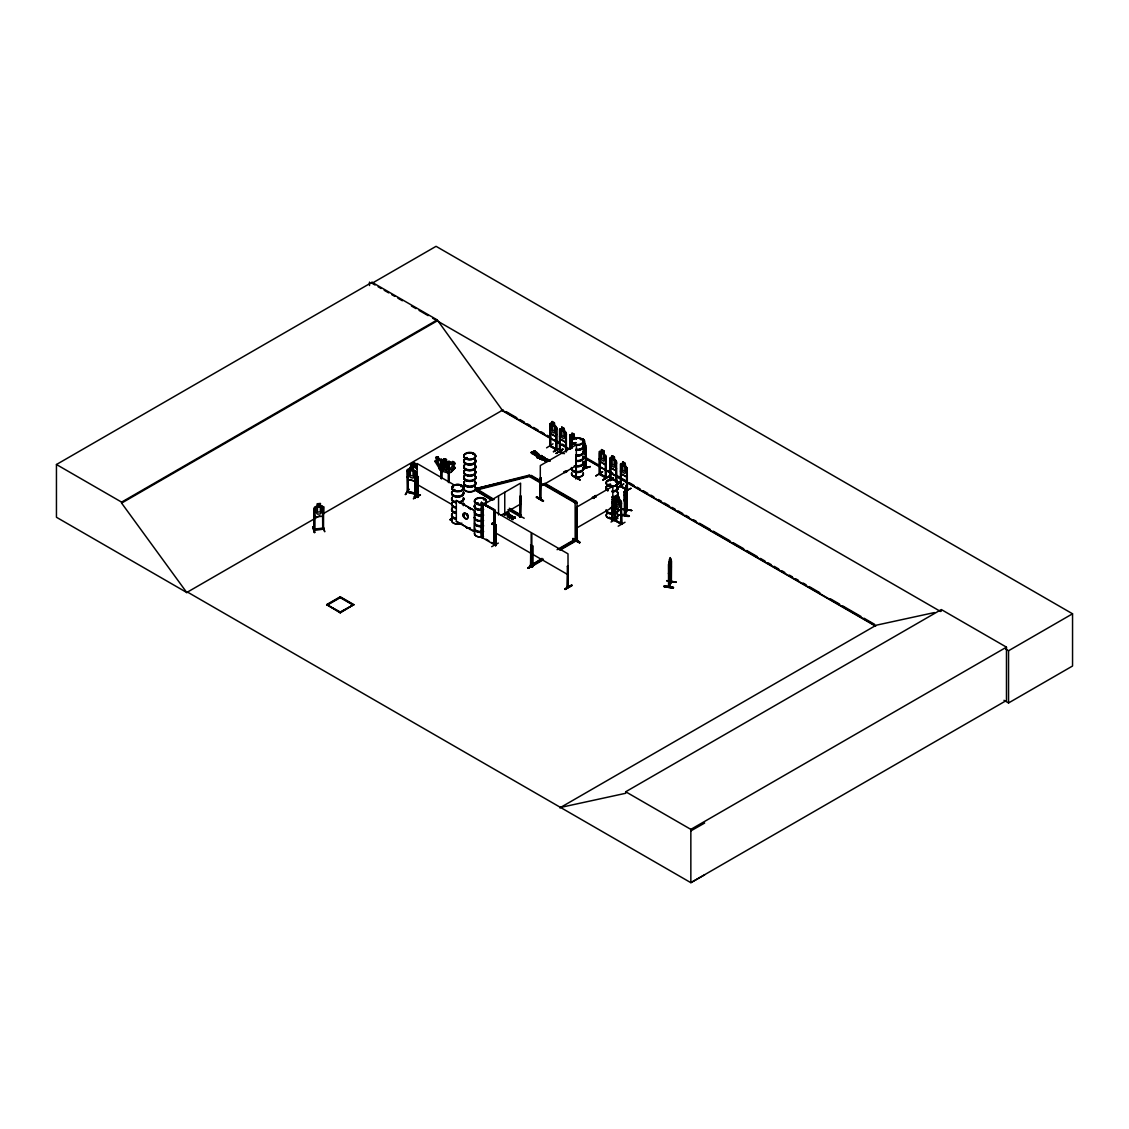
<?xml version="1.0" encoding="UTF-8"?>
<svg xmlns="http://www.w3.org/2000/svg" width="1129" height="1129" viewBox="0 0 1129 1129"><rect width="100%" height="100%" fill="white"/><g stroke="black" fill="none" stroke-linecap="round" stroke-linejoin="round"><path stroke-width="1.5" d="M493.048 509.377L482.662 503.986L482.619 537.968L482.549 503.802L494.036 510.435L493.994 544.672L494.756 544.968M624.647 514.923L626.821 510.096L624.408 515.318M625.043 514.979L624.408 514.556L626.609 510.139M624.45 515.445L624.323 492.978L626.51 487.361L627.075 510.633L627.216 467.829L621.246 463.483L620.47 464.033L620.414 486.401L626.454 489.309M627.188 510.252L626.877 509.334M670.908 569.312C672.884 560.436 667.154 576.312 668.777 573.405M619.835 515.078C625.48 512.764 638.083 519.128 619.849 514.993M619.948 514.753L629.234 516.151M663.979 586.558C672.715 585.386 680.293 590.015 663.979 586.558L673.209 588.082M664.106 586.261L673.336 587.786M664.106 585.923L673.336 587.405M669.201 586.558L669.172 565.643M670.936 582.282L671.205 560.859L670.936 582.169M670.965 581.463L671.275 581.52M671.543 581.816L669.06 586.967M538.152 455.213L536.106 455.128L538.801 455.213L537.587 453.406C536.91 451.6 530.263 456.398 537.446 454.521C541.37 455.537 533.269 450.669 534.186 454.592C536.317 457.118 539.874 454.338 535.668 455.142C537.065 457.951 535.358 454.027 538.152 455.65M585.697 452.531L585.203 454.606L585.739 452.602M453.9 490.198L454.479 489.549L454.761 490.48M454.62 489.605L455.128 490.565M467.223 458.473C465.388 455.989 467.081 460.265 465.938 457.937M466.856 458.388L466.009 457.753L467.124 457.753M460.66 486.401L461.62 486.472M461.027 486.613L461.041 486.444M473.39 454.521L473.319 453.787M476.382 503.492L477.13 502.772M477.835 503.449L476.382 503.209M478.146 503.266L477.115 502.899M477.736 502.828L478.075 503.619M483.593 499.272L484.341 499.272M482.464 506.695L482.619 506.879M482.478 506.893L482.619 506.102L482.464 507.189M484.341 499.695L483.438 499.484L484.228 499.752M482.464 521.499L482.619 521.189M482.478 533.876L482.478 533.354M573.744 443.499L573.631 443.782M574.576 443.132L575.098 443.683L574.068 443.81M575.155 443.33L573.363 443.415A5.984 3.458 0 0 1 575.917 442.582M580.461 439.548L581.435 439.703M581.266 439.294L580.8 439.153M608.023 485.117L608.771 484.397M608.432 484.891L608.376 485.075M608.489 485.329L609.575 484.722L608.432 484.821M609.815 485.117L608.122 484.708M615.249 481.335L615.686 480.982M615.954 481.222L615.249 480.898L616.124 481.194M668.947 568.437L669.37 569.623C671.713 565.488 670.344 549.823 668.947 563.653L669.257 586.544M547.537 460.039C539.775 455.664 547.664 465.176 544.39 459.616C554.946 459.757 537.503 456.836 546.013 461.055M435.201 461.634L435.512 460.519M586.332 461.817L583.227 462.396A5.984 3.458 0 0 1 581.11 466.051A5.984 3.458 0 0 1 574.478 466.305M536.331 497.395C557.246 509.602 522.558 488.434 543.162 501.304M543.486 500.712L536.67 496.788L543.486 501.008M572.657 538.956C579.05 539.507 585.175 547.029 572.657 538.956L579.502 542.809M572.967 538.716L579.798 542.612M572.982 538.378L579.826 542.23M415.938 468.112L417.335 466.827M549.936 430.629L550.627 433.578L555.849 436.598L556.611 434.383M565.46 442.145L566.292 439.985L565.46 442.145L560.238 439.125L559.547 436.175M605.13 464.541L606.019 462.495M605.948 462.438L605.186 464.654L599.951 461.634L599.273 458.684M615.686 470.624L616.42 468.577M614.684 504.931L615.347 507.895L620.597 510.901L621.289 501.869L619.2 499.639M443.231 468.182L448.622 473.234L451.036 472.275L455.312 467.829L449.667 461.535C446.435 459.588 440.592 472.529 444.953 466.15L447.394 469.368L445.546 465.769L447.31 463.342L444.995 465.021L442.61 461.973L444.389 465.444L442.526 467.942L444.177 465.938M448.255 472.938L449.144 463.807L448.34 462.622L441.764 460.759L440.762 461.38L440.79 478.513M449.144 470.652L448.326 473.051L441.735 471.118L440.818 468.225L441.735 471.118M322.442 516.235L323.571 513.61L323.571 506.709L323.515 529.219L323.557 528.414L314.271 529.205M323.586 513.667L322.513 516.32L315.174 516.842L314.229 514.415M407.301 476.777L408.204 479.543L415.063 481.123L416.107 478.738M625.014 494.065L624.831 515.487L627.202 510.223M622.389 509.419L631.817 510.506L622.516 509.094M627.258 509.447L626.807 510.153M546.563 447.86L553.041 443.824M556.174 453.406L562.976 449.173M617.097 488.151L623.885 483.918L616.773 488.038M498.341 543.077L491.651 546.69M611.015 522.035L618.015 518.239M626.609 510.689L626.736 487.813L626.03 488.716L625.946 485.992L624.76 492.075L624.873 515.388M625.297 487.911L625.791 486.853L625.297 488.758M624.704 491.468L625.141 490.311M624.295 495.405L626.764 490.141M624.351 499.808L624.704 501.841L626.863 494.629M314.638 532.154L312.902 527.074L314.624 532.465M313.312 526.693L314.695 532.578M314.215 532.563L312.902 527.074M669.525 559.49L670.047 558.432M669.525 560.337L670.047 559.292M671.36 581.477L668.58 587.009L668.481 564.542L669.455 561.903M668.791 563.075L670.908 558.968L670.316 560.153M671.36 582.225L671.515 560.915M668.876 585.88L671.247 581.788M482.549 537.926L481.363 537.587L481.363 502.433L494.925 509.913L494.897 545.251L495.673 545.646L495.829 524.59L494.982 524.364L495.603 524.717M495.01 545.321L495.913 545.476L495.829 524.59M530.701 564.853L531.392 566.01L543.345 559.137M531.759 565.798L532.507 566.151M531.731 566.518L532.507 566.913L532.662 545.857L531.815 545.632L532.436 545.984M532.408 566.927L531.985 565.587L532.507 566.377M531.815 566.518L532.747 566.744L532.662 545.857M567.887 586.628L567.859 586.657M531.858 566.589L531.815 532.944L568 553.831L568.07 587.447L567.294 587.052L567.619 566.038L568.296 587.32L567.534 586.882M615.376 520.06L614.613 519.622L615.545 520.624M615.63 519.89L614.853 519.495M621.444 523.517L620.978 522.939M549.908 446.153L556.682 449.991L556.682 427.538L554.466 425.337M550.91 445.574L550.19 445.165L550.444 446.463L550.204 425.097M550.585 446.463L550.825 432.407M556.004 428.71L556.851 428.921L556.004 428.71L555.92 449.582L556.287 448.693L556.922 449.85L550.19 445.927L550.091 423.77L552.307 424.179M559.617 450.965L560.436 451.092M566.462 451.882L566.292 433.084L560.337 428.724L559.547 429.274L559.49 451.656L562.905 453.576M560.196 452.009L559.815 430.643L560.266 452.052L559.801 450.711M599.344 473.474L599.767 473.771M599.217 474.166L599.273 451.798L600.049 451.247L606.019 455.594L606.019 478.047C585.259 466.729 619.426 484.016 600.219 473.884M605.567 461.86L605.708 477.525M610.535 480.121L610.069 479.317L609.787 480.305L609.815 457.88L610.606 457.33L615.757 460.392M620.414 485.639L621.43 485.879L620.541 485.71M621.345 486.627L620.738 465.388L621.176 486.811L620.879 485.512M408.952 489.492L405.339 494.643L408.98 489.139M520.37 516.433L520.215 517.251L520.667 515.897M540.001 498.228L540.989 498.058L540.099 498.199M575.973 477.849L575.931 478.668L576.242 457.259L575.861 478.682L576.482 444.699L540.311 465.585L540.241 499.201L540.989 498.82L540.071 498.947M575.564 478.541L576.312 478.103L576.242 457.259M557.091 549.668L575.183 539.225L576.778 539.958M576.312 540.593L577.328 540.382L577.004 519.34L576.439 540.523M559.928 550.218L576.51 540.65L576.637 507.147L612.821 486.26L612.821 519.919L611.904 520.102L612.595 519.65M413.708 464.725C410.321 466.446 408.966 464.019 412.847 464.767C410.349 461.041 418.774 465.684 414.188 462.692A1.609 0.931 0 0 0 413.27 462.608C411.069 462.876 414.075 466.757 410.758 464.132M534.525 453.124L533.89 451.727L535.852 452.658L534.864 451.247L532.973 451.854L533.594 453.548L530.912 452.419L532.761 453.66L534.553 452.927M314.017 528.979L323.515 528.217M314.017 529.741L323.444 529.205M408.204 471.386L407.287 471.372L408.204 471.386L407.95 492.484L407.301 469.876L410.222 469.636M410.321 469.749C407.837 465.289 415.472 466.884 413.045 470.37L414.498 471.569L414.498 476.367L413.045 478.089L410.321 477.454L408.853 475.069L408.853 470.271L410.321 469.749L410.349 467.124M408.232 469.184L415.077 470.694L416.107 471.837L416.093 494.29C410.194 493.317 405.001 491.764 408.204 491.51M415.204 473.206L416.121 473.206L415.204 473.206L415.26 494.163L416.022 494.319M416.065 471.894L415.035 470.751M408.585 489.421L405.466 494.29M415.063 481.123L408.232 479.486L407.428 476.72M408.303 491.524L416.164 493.288L415.867 494.304M417.942 491.637L414.371 496.774L417.942 491.2M414.428 496.365L417.998 491.256M418.436 491.736L414.865 496.845M491.807 523.433L492.385 524.449M492.343 524.308C492.329 522.035 493.966 523.757 492.258 524.435M492.808 523.433L492.837 524.138L491.905 523.546M473.009 454.267L473.39 454.352M454.705 490.579L454.31 489.732M476.777 502.927L477.13 503.675M669.003 586.205L669.06 586.205M441.566 478.738L441.721 462.89M448.439 465.035L449.356 465.092L448.439 465.035L448.439 482.45M441.326 468.112L438.998 466.277L436.415 461.352L437.177 460.195L435.709 457.428L438.165 456.878L439.463 459.672L441.143 460.279M438.108 456.935L435.667 457.485M442.427 459.94L441.129 459.15L435.385 460.491L435.102 461.62L440.987 471.089L443.81 470.356M443.57 461.295L442.314 461.803L442.314 466.602L443.711 469.057L446.336 469.833L447.747 468.182L447.747 463.384L446.336 462.114L446.435 459.489L443.57 458.727L443.669 461.408M438.856 468.634L440.987 471.089M446.435 462.057L446.435 459.489M449.667 461.535L448.368 461.592M449.201 463.85L449.201 482.662M450.923 472.247L455.213 467.787M320.368 503.633L317.447 503.873L317.447 506.441L315.894 507.415L315.894 512.213L317.447 514.147L320.368 513.921L321.92 511.733L321.92 506.935L320.368 506.201L320.453 503.478L317.334 503.732L317.432 506.385L314.229 507.528L314.06 529.924L314.116 508.84L314.977 508.77L314.935 529.91L314.935 528.88M519.919 517.096L520.667 516.659M519.989 517.04L520.596 483.127L484.426 504.014M520.836 516.87L520.836 495.956L519.989 496.167L520.159 517.237L520.836 495.956M612.341 519.425L612.13 519.693M611.96 520.032L611.974 519.213M546.944 460.576C546.295 458.43 545.547 458.501 546.605 460.265M408.261 469.128L407.301 469.876L407.188 492.244M466.898 457.513L466.856 458.12M460.985 486.43L460.801 486.105M477.68 503.59L477.271 502.715L476.41 503.266M609.674 485.145L608.178 485.145M550.726 423.177L549.936 423.728L550.006 446.181M569.75 448.834L569.792 435.117L570.512 434.609L576.467 438.955M599.344 451.868L600.078 451.346M620.541 464.104L621.275 463.582M614.726 520.497L614.684 498.03L617.055 498.496M614.755 498.115L615.503 497.593L620.541 500.584M417.109 466.969L417.194 468.126M417.109 467.406L417.194 468.563M544.841 459.207L544.46 460.463L546.013 460.618M415.938 466.503L416.446 465.938L415.204 465.529C409.531 469.043 416.262 461.747 417.095 466.221C411.154 469.41 418.676 465.402 415.204 465.092L412.748 465.995M535.104 453.886L535.329 455.142M467.067 527.892L466.319 527.455L467.462 528.132M469.777 529.459L469.989 527.878M512.862 518.239C512.354 518.705 513.582 520.441 511.762 519.157C513.808 515.544 516.828 518.239 514.147 517.943L512.411 519.015L513.102 519.509M417.278 476.057L417.984 497.296L417.899 476.41M420.468 494.996L413.341 498.722L420.087 494.784M417.264 496.125L417.97 497.324L417.278 496.943M450.076 519.509L452.757 517.901L450.415 520.074M452.785 518.253L450.132 519.904M540.001 499.074L540.678 477.779L540.354 499.159L540.749 497.875M540.918 477.92L540.071 478.146M573.391 476.001L579.854 479.684M517.463 514.683L524.209 518.239M519.989 516.221L520.906 516.038M495.8 544.644L495.49 544.827M494.982 511.677L531.152 532.563L531.223 566.179L530.545 565.869L530.771 544.771L531.279 566.758L529.967 565.996L542.019 558.375M531.392 545.124L530.545 544.912M577.244 519.481L576.397 519.693M611.974 499.173L612.821 498.947L612.2 520.187L612.2 499.3M614.924 499.413L615.545 499.752M620.922 523.164L621.232 524.237L609.35 517.35L621.684 524.138L620.682 523.856L620.992 502.871L621.684 524.138L621.43 501.841L620.64 500.472M621.613 503.224L620.752 502.998M530.884 565.671L530.771 544.771M528.019 567.689L534.751 563.738L528.499 567.958M528.033 568.056L535.217 564.006L528.358 568.296M528.118 568.169L535.231 564.006M543.486 484.002L575.141 502.278L575.183 539.888L577.244 540.368M615.376 520.286L621.275 523.461M616.547 521.457L609.448 517.675M618.198 526.185L625.029 522.247M568.226 566.391L567.379 566.179M567.407 587.122L567.619 566.038M564.81 588.915C586.163 577.215 550.656 597.495 571.599 585.048M565.177 589.521L571.923 585.584M187.583 592.118L186.85 592.556L56.45 517.265L56.45 464.513L372.062 282.292L437.219 319.902L502.377 410.279L569.369 448.961M372.062 282.292L372.062 283.266L436.062 246.32L1072.55 613.795L1072.55 666.011L1008.55 702.958L1003.977 700.305M56.45 464.513L121.607 502.123L437.219 319.902M704.665 874.806L690.849 882.68L187.499 592.076L186.751 592.499L121.607 503.097L437.219 320.876M186.751 592.499L319.832 515.671M322.88 513.907L503.111 409.855M415.571 464.118L414.188 463.13A1.609 0.931 0 0 0 413.27 463.045C415.147 465.487 409.841 467.166 410.674 463.864M412.748 466.432L416.94 464.527L415.585 465.317M414.414 467.392L417.095 465.783L415.585 464.88M552.166 421.526L551.121 429.232L552.236 431.941L554.311 433.141L555.426 431.715L554.466 422.768L552.166 421.526L552.236 424.052M555.835 426.212L550.684 423.333M556.682 427.538L556.569 449.949M561.776 427.072L564.077 428.314L565.036 432.478L565.036 437.276L563.921 438.687L561.847 437.487L560.732 434.792L561.847 427.03L561.847 429.599M550.627 433.578L555.92 436.556M563.921 428.399L564.077 430.883M565.446 431.758L566.292 433.084L566.222 450.273M535.626 452.715L536.416 452.32L535.033 451.346A1.609 0.931 0 0 0 534.116 451.247C536.007 453.745 530.644 455.34 531.505 452.066M565.615 451.656L565.841 434.115M531.604 452.348C534.878 454.945 531.971 451.12 534.116 450.81A1.609 0.931 0 0 1 535.033 450.908L535.809 452.193M566.462 434.467L565.615 434.256M535.626 453.138L537.531 452.489M560.238 439.125L565.53 442.102M550.26 445.207L550.656 445.743M537.432 454.352L539.45 455.227L537.192 456.723L536.741 456.017L539.267 454.352L536.388 453.576L534.624 454.733L535.329 454.719M456.328 500.472L474.787 510.703L474.42 531.801L456.328 521.358L456.328 500.472L474.787 510.703M491.397 500.076L474.815 489.845L531.237 475.408L540.283 480.629M569.722 435.159L569.99 448.693M570.427 434.651L571.951 435.526M474.815 490.508L531.237 476.057L538.773 480.418M574.167 434.242L572.022 432.915L572.022 435.653L570.907 435.865L572.022 443.358M570.611 436.867C568.847 435.229 572.078 447.31 570.611 449.046M536.995 457.217C537.997 457.4 541.468 457.894 538.307 458.064C533.876 457.132 544.107 460.293 542.16 456.045A1.693 0.988 0 0 0 541.299 455.495L538.505 456.116L539.803 457.372M536.995 457.64L537.46 456.935M574.167 436.81L576.397 438.998M542.583 456.723L542.16 456.483A1.693 0.988 0 0 0 541.299 455.918C535.894 456.031 542.696 458.233 540.622 455.707C536.049 456.003 540.283 460.138 542.583 456.285M539.803 457.809L537.573 457.499M539.718 458.783L542.894 459.164L545.307 457.866L542.583 459.842L539.718 458.783L541.962 459.672L542.527 458.953L541.228 457.697L544.023 457.062A1.693 0.988 0 0 1 544.742 457.668L545.307 457.866M555.934 449.554L556.244 428.568M539.718 459.221L540.184 458.515M553.45 451.473L560.563 448.128M553.408 451.882L560.577 448.185M542.894 458.741L544.376 457.88L541.849 457.838L542.894 458.741L542.259 459.545L540.212 458.967M542.894 459.164L544.376 457.88M556.244 453.505L563.018 449.159L556.244 453.082M549.386 461.196C542.823 461.888 549.625 460.83 548.553 459.743M545.871 461.295L549.964 460.999L549.004 459.997M456.328 521.358L473.291 530.715M326.676 604.594L340.238 596.761L353.8 604.594L340.238 612.864L326.676 604.594L340.238 612.426L353.8 604.594M326.676 605.031L340.238 597.199L353.8 605.031M340.238 597.636L327.424 605.031L340.238 611.989L353.052 605.031L340.238 597.636L340.238 596.761M603.648 450.923L601.574 449.554L601.574 452.292L600.459 452.503L600.459 457.301L601.574 459.997L603.648 461.196L604.763 459.785L603.789 450.838L603.789 453.406M540.311 486.472L576.482 465.585M567.591 470.878L567.111 471.597L567.351 470.581M599.541 453.152L599.64 474.053L606.188 477.849M501.036 515.318L520.596 504.014M504.226 514.443L507.796 512.383C513.003 514.231 503.266 515.755 507.867 512.891C512.27 514.132 505.1 515.501 508.121 517.195A1.496 0.861 0 0 0 509.08 517.35L511.169 516.136A1.496 0.861 0 0 0 510.915 515.586C506.413 513.441 507.923 519.538 511.169 515.699A1.496 0.861 0 0 0 510.915 515.149L510.393 514.852A1.51 0.875 0 0 0 509.433 514.697L504.226 514.88L506.032 513.949L508.629 514.358L507.796 512.383M504.226 514.88L507.796 512.806M605.327 477.736L605.567 456.638L606.245 477.92L605.497 477.482M506.441 514.147L507.867 513.328M606.174 456.991L605.327 456.765M511.931 517.138C517.731 515.812 504.367 520.116 512.27 515.981M612.116 458.205L611.001 458.6L611.001 463.384L612.116 466.094L614.19 467.293L615.305 465.882L614.345 456.92L614.275 459.531M509.574 517.971L512.721 516.249M610.662 480.418L609.858 459.376L610.704 459.602M513.173 517.082L515.29 516.842M481.363 537.587L481.66 502.264M512.312 516.913C515.614 516.602 509.362 519.368 513.102 519.072M615.785 460.322L616.575 461.69L616.49 482.365M507.965 509.645L520.032 516.616L521.344 515.854L509.475 509.871M609.815 464.781L610.507 467.731L615.728 470.751L616.49 468.634M615.884 482.012L616.124 462.721L616.73 482.224M616.73 463.073L615.884 462.862M599.979 474.025L600.148 460.463M622.686 461.832L624.986 463.073L625.96 467.223L625.96 472.021L624.845 473.432L622.771 472.232L621.656 469.537L622.771 461.789L622.771 464.358M624.986 465.642L624.845 463.158L622.771 461.959M609.575 475.648L602.745 479.938L609.618 476.029M609.886 476.198L603.112 480.135M620.47 470.92L621.148 473.87L626.454 476.847L627.216 474.73M626.524 486.416L626.764 468.874M627.371 469.227L626.524 469.001M609.124 480.446L612.948 477.948M609.223 480.545L613.287 477.765L606.513 481.674M621.148 473.87L626.397 476.734M475.408 488.744L529.205 475.182L529.924 476.819L575.141 502.927L576.467 501.516L575.141 502.278L577.004 502.278L576.863 540.226M593.106 498.453L592.88 497.07L594.263 497.96M594.927 497.31L594.122 496.52L595.971 495.448L595.068 496.506L595.83 496.986A1.411 0.819 0 0 1 596.013 497.296M617.365 483.24L620.456 482.309L616.378 484.68M592.372 497.79L594.263 498.397L592.372 497.367M594.122 496.958L595.971 495.885M617.408 483.311L620.117 481.744M617.365 483.678L620.442 482.281L616.349 484.609M621.176 486.26L625.381 488.405M631.069 488.405L623.942 491.736L624.309 492.343M623.998 492.145L630.815 488.264M614.684 498.03L615.037 520.314M576.637 528.033L612.821 507.147M615.361 507.881L620.668 510.858M529.967 565.996L540.509 559.899M558.601 549.456L573.673 540.749M559.928 549.569L576.51 539.987M531.279 566.758L543.345 559.786M559.815 807.884L876.175 625.226L934.459 612.553M560.548 807.447L625.706 793.278L625.706 791.768L941.318 609.547L1006.475 647.157L1006.475 700.46L690.849 882.68L690.849 829.378L1006.475 647.157M941.318 611.057L940.584 611.495L432.675 318.251M1005.53 648.992L1008.55 650.741L1072.55 613.795M690.849 830.902L704.665 823.027M494.008 523.193L494.008 524.604M482.662 503.986L494.446 510.195L493.853 544.432L482.662 537.884L483.254 503.647M577.004 539.464L576.693 540.763M609.208 485.272L608.602 485.047M564.415 471.626L565.361 471.287M564.909 472.261L564.994 471.372M612.468 519.721L612.581 498.806M417.335 466.404L415.938 467.477L416.714 468.775M542.527 459.39L541.228 458.12L544.023 457.499A1.693 0.988 0 0 1 544.742 458.106L545.307 458.303M408.176 491.708L407.202 491.51M407.513 492.075L416.051 494.05M584.455 443.132L584.455 440.564L583.086 438.927L584.356 440.592L584.963 444.868L584.314 450.894L583.128 449.342M585.288 444.205L585.739 445.701L583.128 441.637M585.697 466.813L585.259 467.66L585.641 446.675L586.078 468.055L583.284 464.428M583.227 462.382L586.36 461.493L583.439 462.678M585.302 467.053L583.58 464.344M582.959 468.436L590.284 466.587L583.185 469.142M582.959 468.86L590.269 466.559M472.995 453.971L473.785 454.225M477.087 488.349L502.306 482.295M505.665 481.476L525.846 476.636M439.915 460.547L437.643 461.069L440.225 465.995M614.853 520.257L620.795 523.193M620.922 523.715L620.992 509.828M531.985 566.349L532.055 545.505M567.534 586.12L567.859 587.419M559.744 451.487L559.815 430.643M610.013 480.093L610.775 479.769M573.08 476.113L579.911 480.008M320.34 506.145L323.586 506.766M315.273 506.611L322.442 506.046M322.64 528.231L322.725 529.289L322.555 508.163L323.416 508.092M323.021 526.269L324.729 531.773L322.936 525.902M314.271 529.938L323.458 529.176M574.478 444.106A5.984 3.458 0 0 1 574.478 438.123A5.984 3.458 0 0 1 583.453 441.114A5.984 3.458 0 0 1 574.478 444.106L573.687 443.683M454.719 490.706L453.872 490.452M477.511 503.873L476.466 503.619M417.391 496.195L417.518 496.661M495.208 544.361L495.575 545.66M531.223 566.179L530.574 565.855M559.928 451.544L563.145 453.449M610.549 479.825A5.97 3.443 0 0 0 607.868 485.583A5.97 3.443 0 0 0 617.859 484.045A5.97 3.443 0 0 0 610.549 479.825L609.886 479.571M323.388 528.203L323.388 528.965M575.141 502.927L577.004 502.927M575.141 539.21L577.004 539.21M575.141 539.86L577.004 539.86M576.242 477.384L575.804 478.131M548.609 460.66L549.964 460.999M512.312 516.475L515.36 518.211M622.418 509.264L631.817 510.52M624.351 492.95L624.422 499.893M585.641 467.561L585.697 445.673M666.787 580.814L676.031 582.352M415.077 470.694L413.186 470.257L413.186 467.688M408.303 491.75L415.895 493.514M441.566 463.073L440.79 462.848L440.945 478.343M443.669 458.84L446.294 459.602M542.357 459.094C540.424 458.459 543.868 456.836 544.376 458.318M415.218 494.121L415.317 473.023M417.518 497.423L417.659 476.537M556.597 449.229L550.656 445.969L556.512 449.173M605.92 478.061L605.708 476.763M594.122 496.52L595.35 497.31M573.828 443.415L574.463 443.514A6.068 3.5 0 0 0 573.179 444.078M564.006 471.837L564.274 471.978A1.454 0.833 0 0 0 565.036 472.148L566.179 471.414M564.006 472.275L564.274 472.416A1.454 0.833 0 0 0 565.036 472.585L566.222 472.049L565.643 471.301M441.086 459.305L442.37 459.997M573.024 475.789L580.221 479.896M420.115 494.742L413.722 498.496M417.659 497.423L417.053 463.497L453.223 484.383L453.223 487.869M571.895 585.556L564.853 589.267M495.885 545.434L495.208 524.237M372.062 283.266L375.096 285.016M378.13 286.766L381.165 288.516M384.185 290.266L388.729 292.891M391.763 294.641L394.797 296.391M397.831 298.141L402.376 300.766M411.464 306.015L416.008 308.64M419.042 310.39L428.131 315.626M601.489 449.596L603.789 450.838M614.345 456.92L612.045 455.679L612.116 458.374L612.186 455.763L614.19 457.005M560.252 428.766L561.917 429.726M563.992 430.925L565.488 431.786M574.096 437.699L572.022 436.5L572.022 441.298M600.078 461.535L605.2 464.499M610.634 467.632L615.757 470.581M506.159 411.605L516.814 417.758M519.862 419.522L524.435 422.161M527.469 423.911L530.517 425.675M533.565 427.425L538.138 430.064M541.186 431.828L544.22 433.592M547.269 435.342L550.317 437.106M554.889 439.745L557.924 441.495M562.496 444.134L565.544 445.899M583.82 456.441L599.047 465.233M608.178 470.511L612.751 473.15M615.785 474.9L626.454 481.053M629.488 482.817L634.061 485.456M637.109 487.206L640.157 488.97M643.205 490.734L647.764 493.359M650.812 495.123L653.86 496.887M658.419 499.512L661.467 501.276M664.515 503.04L669.088 505.679M672.136 507.429L675.17 509.193M678.219 510.943L682.791 513.582M685.839 515.346L688.873 517.096M693.446 519.735L696.494 521.499M699.543 523.249L710.197 529.402M713.246 531.166L729.997 540.833M733.031 542.597L743.701 548.75M746.735 550.5L757.404 556.668M760.438 558.418L765.01 561.057M768.059 562.821L771.107 564.571M774.155 566.335L778.714 568.974M781.762 570.724L784.81 572.488M789.369 575.127L792.417 576.877M795.465 578.641L798.513 580.391M803.086 583.03L806.12 584.794M809.168 586.544L819.823 592.711M830.492 598.864L839.623 604.128M842.671 605.892L860.947 616.434M863.981 618.198L874.65 624.351M583.072 456.864L875.427 625.664M501.375 410.137L554.847 441.016M557.909 442.78L568.593 448.947M586.925 459.531L875.652 626.228M564.458 453.66L560.266 451.515L562.905 453.039M625.381 488.956L620.738 486.274L620.738 465.388M626.454 489.859L620.541 486.472M545.194 459.009L546.605 459.828M544.841 459.644L546.704 460.717M614.656 500.472L621.359 504.31M544.799 483.24L576.467 501.516M544.799 483.889L576.467 502.179M529.205 475.182L540.466 482.266M475.408 488.095L494.22 499.526M509.292 508.233L521.344 515.191M485.174 494.968L476.128 489.083M488.194 496.704L492.71 499.314M510.802 509.758L519.848 514.979M474.815 489.845L492.893 500.288M506.441 513.709L508.135 514.175L508.262 513.116M481.363 502.433L494.756 510.026L494.629 545.251M415.006 464.442L413.059 463.525L413.694 464.908M417.053 484.383L451.713 504.395M494.982 532.563L531.152 553.45M531.815 553.831L568 574.717M529.967 565.333L531.279 566.095M625.706 791.768L690.849 829.378M492.47 523.193L493.218 523.574M486.049 539.182L488.857 540.819M491.651 542.456L494.446 544.093M418.026 491.581L414.498 496.746M627.385 490.085L627.216 467.829M452.814 461.507L454.973 463.497M583.227 442.483A5.955 3.443 0 0 1 573.25 444.022A5.955 3.443 0 0 1 575.917 438.264A5.955 3.443 0 0 1 583.227 442.483L584.314 444.05L584.314 448.834L583.128 447.296M583.213 451.939L585.302 454.592M583.284 464.965L585.697 468.098M575.211 438.348L574.096 436.852L574.252 434.199M624.76 496.873L625.17 498.044L626.327 493.472L626.059 486.006M614.825 504.917L615.503 507.782M559.702 436.161L560.365 439.026M612.878 519.792L612.878 519.03M624.295 499.879L624.577 501.826M1008.55 650.741L1008.55 702.958M671.078 559.321L671.12 581.788M670.316 557.585L670.287 560.309M626.764 475.831L626.764 486.274M616.124 462.721L616.124 481.871M615.545 504.973L615.615 520.681M615.305 499.893L615.376 520.822M610.704 466.559L610.535 480.658L610.464 459.729M601.644 449.681L601.644 452.249M599.908 453.646L599.908 474.533M583.171 438.899L583.213 441.608M570.371 437.008L570.371 449.187M565.841 439.336L565.841 451.529M541.638 456.314L538.956 456.935L540.17 457.16M540.678 477.779L540.876 498.863M536.303 452.673L536.388 453.576M504.762 492.272L504.762 513.159M498.538 495.857L498.538 515.007M474.42 510.915L474.42 531.801M469.72 527.723L469.72 528.809M448.58 471.823L448.58 482.266M441.721 468.112L441.721 478.555M415.966 471.908L415.966 478.767M369.508 282.095L369.508 285.552M340.238 611.989L340.238 612.864M121.607 502.123L121.607 503.097M474.999 465.247A6.068 3.5 0 0 1 469.735 470.497A6.068 3.5 0 0 1 464.485 465.247M474.928 465.6A5.984 3.458 0 0 1 469.735 470.779A5.984 3.458 0 0 1 464.555 465.6M474.886 470.116A5.941 3.429 0 0 1 469.735 475.267A5.941 3.429 0 0 1 464.583 470.116M474.928 470.412A5.984 3.458 0 0 1 469.735 475.591A5.984 3.458 0 0 1 464.555 470.412M474.999 459.475A6.068 3.5 0 0 1 469.735 464.739A6.068 3.5 0 0 1 464.485 459.475M474.928 464.64A5.984 3.458 0 0 1 469.735 469.819A5.984 3.458 0 0 1 464.555 464.64M474.928 459.842A5.984 3.458 0 0 1 469.735 465.021A5.984 3.458 0 0 1 464.555 459.842M474.999 464.95A6.068 3.5 0 0 1 469.735 470.2A6.068 3.5 0 0 1 464.485 464.95M474.999 459.178A6.068 3.5 0 0 1 469.735 464.442A6.068 3.5 0 0 1 464.485 459.178M474.928 458.868A5.984 3.458 0 0 1 469.735 464.061A5.984 3.458 0 0 1 464.555 458.868M474.999 481.674A6.068 3.5 0 0 1 469.735 486.924A6.068 3.5 0 0 1 464.485 481.674M474.928 482.027A5.984 3.458 0 0 1 469.735 487.206A5.984 3.458 0 0 1 464.555 482.027M474.886 486.543A5.941 3.429 0 0 1 472.021 491.425A5.941 3.429 0 0 1 463.991 489.139M463.991 487.375A5.941 3.429 0 0 1 464.583 486.543M474.9 470.962A5.955 3.443 0 0 1 469.735 476.113A5.955 3.443 0 0 1 464.583 470.962M474.928 470.666A5.998 3.458 0 0 1 469.735 475.859A5.998 3.458 0 0 1 464.541 470.666M474.999 475.902A6.068 3.5 0 0 1 469.735 481.166A6.068 3.5 0 0 1 464.485 475.902M474.928 481.067A5.984 3.458 0 0 1 469.735 486.246A5.984 3.458 0 0 1 464.555 481.067M474.928 476.269A5.984 3.458 0 0 1 469.735 481.448A5.984 3.458 0 0 1 464.555 476.269M474.999 481.377A6.068 3.5 0 0 1 469.735 486.627A6.068 3.5 0 0 1 464.485 481.377M474.999 475.605A6.068 3.5 0 0 1 469.735 480.869A6.068 3.5 0 0 1 464.485 475.605M474.928 475.295A5.984 3.458 0 0 1 469.735 480.488A5.984 3.458 0 0 1 464.555 475.295M475.521 489.492A5.984 3.458 0 0 1 469.735 492.046A5.984 3.458 0 0 1 463.963 489.492M474.928 486.867A5.984 3.458 0 0 1 475.718 488.603M583.326 445.645A6.068 3.5 0 0 1 575.889 449.935M571.599 447.451A6.068 3.5 0 0 1 571.599 445.645M583.241 445.997A5.984 3.458 0 0 1 575.917 450.217M571.683 447.776A5.984 3.458 0 0 1 571.683 445.997M573.236 444.445A5.984 3.458 0 0 1 574.478 443.895M583.326 445.348A6.068 3.5 0 0 1 575.889 449.638M572.205 448.001A6.068 3.5 0 0 1 571.599 445.348M573.179 443.782A6.068 3.5 0 0 1 575.889 442.864M583.241 445.024A5.984 3.458 0 0 1 575.917 449.257M572.276 447.648A5.984 3.458 0 0 1 571.683 445.024M583.241 450.796A5.984 3.458 0 0 1 575.917 455.015M583.227 451.755A5.97 3.443 0 0 1 575.917 455.975M583.213 456.257A5.941 3.429 0 0 1 575.931 460.463M583.326 451.402A6.068 3.5 0 0 1 575.889 455.693M583.326 451.106A6.068 3.5 0 0 1 575.889 455.396M575.917 460.872A5.984 3.458 0 0 0 583.241 456.638A5.998 3.458 0 0 1 575.917 461.041M583.213 472.684A5.941 3.429 0 0 1 577.469 477.017A5.941 3.429 0 0 1 571.726 472.684M583.227 468.182A5.97 3.443 0 0 1 577.469 472.529A5.97 3.443 0 0 1 571.697 468.182M583.326 467.829A6.068 3.5 0 0 1 577.469 472.247A6.068 3.5 0 0 1 571.599 467.829M583.326 467.533A6.068 3.5 0 0 1 577.469 471.95A6.068 3.5 0 0 1 571.599 467.533M583.227 473.009A5.955 3.443 0 0 1 577.469 477.341A5.955 3.443 0 0 1 571.711 473.009M583.241 467.223A5.984 3.458 0 0 1 578.246 471.541A5.984 3.458 0 0 1 571.486 468.112M583.326 461.775A6.068 3.5 0 0 1 581.153 465.458A6.068 3.5 0 0 1 574.435 465.712M583.241 461.451A5.984 3.458 0 0 1 575.917 465.684M583.227 457.118A5.97 3.443 0 0 1 575.917 461.338M583.326 462.071A6.068 3.5 0 0 1 581.153 465.755A6.068 3.5 0 0 1 574.435 466.009M607.868 485.089A5.97 3.443 0 0 0 617.859 483.537A5.97 3.443 0 0 0 610.549 479.317A5.97 3.443 0 0 0 607.868 485.089A5.97 3.443 0 0 1 610.549 484.158M617.351 486.373A6.068 3.5 0 0 1 612.087 491.623M607.811 490.593A6.068 3.5 0 0 1 606.837 486.373M607.811 485.639A6.068 3.5 0 0 1 610.521 484.736M617.281 486.726A5.984 3.458 0 0 1 612.087 491.905M607.868 490.903A5.984 3.458 0 0 1 606.908 486.726M607.868 486.02A5.984 3.458 0 0 1 610.549 485.117M617.351 486.077A6.068 3.5 0 0 1 612.087 491.327M607.811 490.296A6.068 3.5 0 0 1 606.837 486.077M607.811 485.343A6.068 3.5 0 0 1 610.521 484.44M617.267 485.766A5.97 3.443 0 0 1 612.087 490.946M607.868 489.93A5.97 3.443 0 0 1 606.922 485.766M617.281 491.524A5.984 3.458 0 0 1 612.087 496.704M617.267 492.498A5.97 3.443 0 0 1 612.087 497.663M615.079 501.713A5.97 3.443 0 0 1 612.087 502.165M617.351 492.131A6.068 3.5 0 0 1 612.087 497.395M617.351 491.835A6.068 3.5 0 0 1 612.087 497.099M615.079 502.024A5.97 3.443 0 0 1 612.087 502.49M617.238 513.427A5.941 3.429 0 0 1 612.087 518.578A5.941 3.429 0 0 1 606.95 513.427M617.253 513.751A5.955 3.443 0 0 1 612.087 518.917A5.955 3.443 0 0 1 606.936 513.751M617.267 508.925A5.97 3.443 0 0 1 613.64 513.977A5.97 3.443 0 0 1 606.118 510.647M617.873 508.784A5.984 3.458 0 0 1 612.878 513.102A5.984 3.458 0 0 1 606.104 509.687M617.351 508.558A6.068 3.5 0 0 1 614.416 513.554A6.068 3.5 0 0 1 606.231 511.225M617.351 508.262A6.068 3.5 0 0 1 614.416 513.258A6.068 3.5 0 0 1 606.231 510.929M616.321 507.33A5.984 3.458 0 0 1 610.549 508.219M615.122 507.288A6.068 3.5 0 0 1 610.521 507.641M615.079 506.907A5.97 3.443 0 0 1 612.087 507.358M615.079 502.56A5.97 3.443 0 0 1 612.087 503.026M615.122 507.584A6.068 3.5 0 0 1 610.521 507.937M615.093 502.278A5.998 3.458 0 0 1 612.087 502.744M467.448 514.147A3.204 1.849 60 0 0 468.041 515.657L467.9 515.741A3.204 1.849 60 0 1 467.307 514.231M469.198 508.304A1.595 0.917 60 0 1 469.791 508.643M469.071 508.205A1.595 0.917 60 0 1 470.61 509.574M483.438 504.508A5.97 3.443 0 0 1 474.505 501.812A5.97 3.443 0 0 1 482.492 498.284A5.97 3.443 0 0 1 484.666 503.957M483.438 509.814A5.984 3.458 0 0 1 476.805 509.56A5.984 3.458 0 0 1 474.674 505.933M483.438 508.854A5.984 3.458 0 0 1 476.805 508.6A5.984 3.458 0 0 1 474.674 504.959M483.48 509.518A6.068 3.5 0 0 1 476.748 509.264A6.068 3.5 0 0 1 474.589 505.58M483.48 509.221A6.068 3.5 0 0 1 476.748 508.967A6.068 3.5 0 0 1 474.589 505.284M483.452 520.469A5.998 3.458 0 0 1 474.448 517.463M483.438 515.586A5.984 3.458 0 0 1 474.674 513.483M483.452 520.215A5.998 3.458 0 0 1 474.448 517.209M483.48 514.993A6.068 3.5 0 0 1 474.378 511.959M483.438 514.612A5.97 3.443 0 0 1 474.476 511.62M483.48 515.29A6.068 3.5 0 0 1 474.589 513.159M483.424 536.487A5.941 3.429 0 0 1 476.833 536.247A5.941 3.429 0 0 1 474.702 532.634M483.452 520.652A5.998 3.458 0 0 1 474.448 517.646M483.452 536.656A5.998 3.458 0 0 1 476.805 536.402A5.998 3.458 0 0 1 474.66 532.761M483.438 532.013A5.984 3.458 0 0 1 474.674 529.91M483.424 520.921A5.941 3.429 0 0 1 474.505 517.943M483.438 525.281A5.984 3.458 0 0 1 474.674 523.179M483.48 531.717A6.068 3.5 0 0 1 474.589 529.586M483.48 531.42A6.068 3.5 0 0 1 474.589 529.289M483.438 531.039A5.97 3.443 0 0 1 474.674 528.937M483.438 526.241A5.97 3.443 0 0 1 474.674 524.138M483.48 525.945A6.068 3.5 0 0 1 474.589 523.828M483.48 525.648A6.068 3.5 0 0 1 474.589 523.531M463.511 498.185A6.068 3.5 0 0 1 459.221 502.476M456.074 502.476A6.068 3.5 0 0 1 452.39 497.339M456.102 507.401A5.998 3.458 0 0 1 452.461 502.334M456.102 507.246A5.955 3.443 0 0 1 451.896 503.026M463.511 492.427A6.068 3.5 0 0 1 456.85 496.802A6.068 3.5 0 0 1 452.39 491.581M463.511 497.889A6.068 3.5 0 0 1 459.221 502.179M456.074 502.179A6.068 3.5 0 0 1 452.39 497.042M463.511 492.131A6.068 3.5 0 0 1 456.85 496.506A6.068 3.5 0 0 1 452.39 491.284M463.412 492.766A5.97 3.443 0 0 1 457.654 497.113A5.97 3.443 0 0 1 451.882 492.766M463.426 491.807A5.984 3.458 0 0 1 457.654 496.153A5.984 3.458 0 0 1 451.868 491.807M463.412 498.538A5.97 3.443 0 0 1 459.193 502.758M456.102 502.758A5.97 3.443 0 0 1 451.882 498.538M463.426 497.564A5.984 3.458 0 0 1 459.193 501.798M456.102 501.798A5.984 3.458 0 0 1 451.868 497.564M463.412 503.393A5.97 3.443 0 0 1 463.412 505.171M456.102 507.613A5.97 3.443 0 0 1 452.475 502.56M463.511 514.612A6.068 3.5 0 0 1 463.511 516.419M456.074 518.903A6.068 3.5 0 0 1 452.39 513.766M463.398 503.887A5.955 3.443 0 0 1 463.398 505.665M456.102 508.092A5.955 3.443 0 0 1 451.896 503.887M460.646 523.489A5.998 3.458 0 0 1 453.406 522.939A5.998 3.458 0 0 1 452.461 518.761M456.074 513.145A6.068 3.5 0 0 1 452.39 508.008M463.511 514.316A6.068 3.5 0 0 1 463.511 516.122M456.074 518.606A6.068 3.5 0 0 1 452.39 513.469M456.074 512.848A6.068 3.5 0 0 1 452.39 507.711M456.102 513.413A5.97 3.443 0 0 1 451.882 509.193M456.102 512.453A5.97 3.443 0 0 1 451.882 508.233M463.412 514.965A5.97 3.443 0 0 1 463.412 516.743M456.102 519.185A5.97 3.443 0 0 1 451.882 514.965M463.426 513.991A5.984 3.458 0 0 1 463.426 515.784M456.102 518.225A5.984 3.458 0 0 1 451.868 513.991M461.888 523.122A5.998 3.458 0 0 1 453.999 523.433A5.998 3.458 0 0 1 452.461 518.945M467.942 517.788A3.204 1.849 60 0 1 465.811 518.564L465.233 518.155A3.204 1.849 60 0 1 463.483 514.683L463.553 514.048A3.204 1.849 60 0 1 464.104 513.173M465.106 513.046A3.204 1.849 60 0 1 465.684 513.272L466.277 513.681A3.204 1.849 60 0 1 468.013 517.153M510.576 515.981L509.08 516.913A1.496 0.861 0 0 1 508.121 516.757L509.024 515.572L510.576 515.981M510.576 515.544L507.979 516.179L509.433 515.134A1.51 0.875 0 0 1 510.393 515.29L510.576 515.544M446.562 465.741L446.449 468.126L448.608 470.116L451.036 469.862L454.013 466.771L453.378 465.148C457.668 464.231 452.052 458.84 451.219 463.158L449.54 462.65L446.562 465.741M463.172 514.259L463.116 514.909A3.204 1.849 60 0 0 464.852 518.38L465.43 518.79A3.204 1.849 60 0 0 467.575 518.013L467.632 517.364A3.204 1.849 60 0 0 465.896 513.907L465.303 513.497A3.204 1.849 60 0 0 463.172 514.259M595.914 475.888L602.745 471.668L595.9 475.916M625.918 489.563L625.17 495.998L625.918 489.563M670.189 561.141L669.37 567.577L670.189 561.141M666.914 580.631L676.13 582.155L666.914 580.631M620.174 506.032L619.059 507.443L616.984 506.244L615.869 503.548L616.984 495.786L619.2 497.07L620.174 506.032M450.697 463.723L447.719 466.799L449.878 468.789L452.856 465.698L450.697 463.723M452.941 462.142L452.404 462.692L453.787 463.977L454.324 463.426L452.941 462.142M569.792 442.003L570.413 444.995L569.792 442.003M437.897 457.57L436.429 457.894L436.895 458.783L438.362 458.445L437.897 457.57M319.846 504.113L317.969 504.254L317.969 505.115L319.846 504.959L319.846 504.113M320.368 507.062L317.447 507.288L317.447 512.086L320.368 511.86L320.368 507.062M412.551 468.126L410.801 467.716L410.801 468.577L412.551 468.972L412.551 468.126M413.045 471.23L410.321 470.61L410.321 475.394L413.045 476.029L413.045 471.23M445.87 459.842L444.191 459.348L445.87 460.703L445.87 459.842M446.336 462.975L443.711 462.213L443.711 467.011L446.336 467.773L446.336 462.975M603.267 451.134L601.94 450.358L603.267 451.995L603.267 451.134M613.823 457.217L612.497 456.455L613.823 458.078L613.823 457.217M624.464 463.37L623.137 462.594L624.464 464.231L624.464 463.37M553.944 423.065L552.603 422.302L553.944 423.925L553.944 423.065M563.554 428.625L562.214 427.849L563.554 429.472L563.554 428.625M573.73 434.496L572.389 433.719L573.73 435.357L573.73 434.496M603.648 454.338L601.574 453.138L601.574 457.937L603.648 459.136L603.648 454.338M614.19 460.434L612.116 459.235L612.116 464.033L614.19 465.233L614.19 460.434M624.845 466.587L622.771 465.388L622.771 470.186L624.845 471.386L624.845 466.587M554.311 426.282L552.236 425.083L552.236 429.881L554.311 431.08L554.311 426.282M563.921 431.828L561.847 430.629L561.847 435.427L563.921 436.627L563.921 431.828M618.692 497.381L617.351 496.605L618.692 498.228L618.692 497.381M619.059 500.584L616.984 499.385L616.984 504.183L619.059 505.383L619.059 500.584M584.102 440.776L583.34 439.774L584.102 441.622L584.102 440.776M466.757 458.755A5.955 3.443 0 0 0 475.704 455.777A5.955 3.443 0 0 0 466.757 452.8A5.955 3.443 0 0 0 466.757 458.755M466.757 459.249A5.955 3.443 0 0 0 475.704 456.271A5.955 3.443 0 0 0 466.757 453.265A5.955 3.443 0 0 0 466.757 459.235A5.955 3.443 0 0 0 475.704 456.257A5.955 3.443 0 0 0 466.757 453.293A5.955 3.443 0 0 0 466.757 459.249M574.478 444.558A5.97 3.443 0 0 0 583.439 441.58A5.97 3.443 0 0 0 574.478 438.588A5.97 3.443 0 0 0 574.478 444.558M607.854 485.301A5.998 3.458 0 0 0 617.888 483.748A5.998 3.458 0 0 0 610.549 479.515A5.998 3.458 0 0 0 607.854 485.301M477.454 504.042A5.998 3.458 0 0 0 486.444 501.036A5.998 3.458 0 0 0 477.454 498.044A5.998 3.458 0 0 0 477.454 504.042M477.454 504.226A5.998 3.458 0 0 0 486.444 501.22A5.998 3.458 0 0 0 477.454 498.228A5.998 3.458 0 0 0 477.454 504.226M454.662 490.847A5.97 3.443 0 0 0 463.624 487.855A5.97 3.443 0 0 0 454.662 484.877A5.97 3.443 0 0 0 454.662 490.847M454.662 491.341A5.97 3.443 0 0 0 463.624 488.349A5.97 3.443 0 0 0 454.662 485.371A5.97 3.443 0 0 0 454.662 491.341M463.44 504.959A5.998 3.458 0 0 0 463.44 503.167A5.955 3.443 0 0 1 463.398 504.804M453.421 490.325A5.984 3.458 0 0 0 463.426 488.786A5.984 3.458 0 0 0 456.102 484.553A5.984 3.458 0 0 0 453.421 490.325"/></g></svg>
